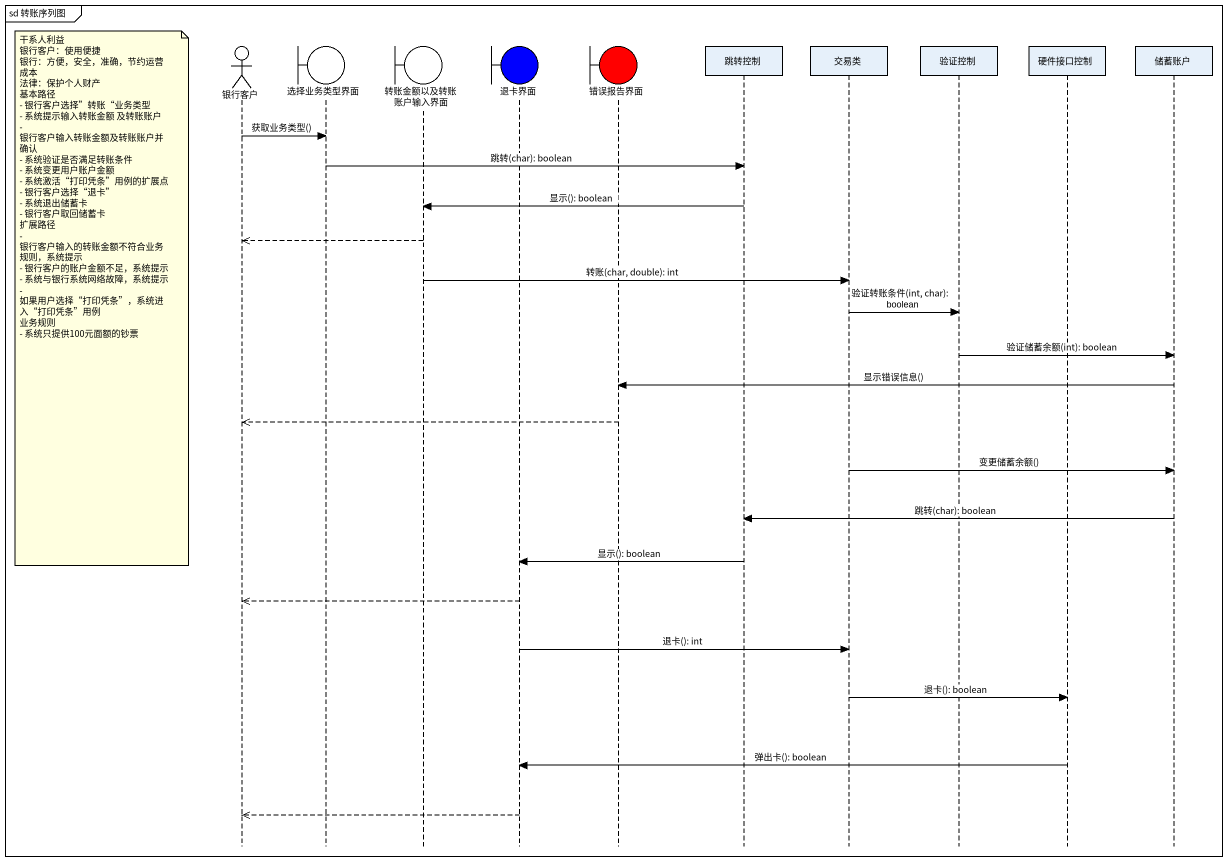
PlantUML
@startuml
mainframe sd 转账序列图
hide footbox
actor 银行客户
boundary 选择业务类型界面
boundary 转账金额以及转账账户输入界面
boundary 退卡界面 #0000FF
boundary 错误报告界面 #FF0000
participant 跳转控制
participant 交易类
participant 验证控制
participant 硬件接口控制
participant 储蓄账户

银行客户 -> 选择业务类型界面 : 获取业务类型()
选择业务类型界面 -> 跳转控制 : 跳转(char): boolean
跳转控制 -> 转账金额以及转账账户输入界面 : 显示(): boolean
转账金额以及转账账户输入界面 -->> 银行客户
转账金额以及转账账户输入界面 -> 交易类 : 转账(char, double): int
note left of 银行客户
  干系人利益
  银行客户：使用便捷
  银行：方便，安全，准确，节约运营成本
  法律：保护个人财产
  基本路径
  - 银行客户选择”转账“业务类型
  - 系统提示输入转账金额 及转账账户
  - 银行客户输入转账金额及转账账户并确认
  - 系统验证是否满足转账条件
  - 系统变更用户账户金额
  - 系统激活“打印凭条”用例的扩展点
  - 银行客户选择“退卡”
  - 系统退出储蓄卡
  - 银行客户取回储蓄卡
  扩展路径
  - 银行客户输入的转账金额不符合业务规则，系统提示
  - 银行客户的账户金额不足，系统提示
  - 系统与银行系统网络故障，系统提示
  - 如果用户选择“打印凭条”，系统进入“打印凭条”用例
  业务规则
  - 系统只提供100元面额的钞票
end note
交易类 -> 验证控制 : 验证转账条件(int, char): boolean
验证控制 -> 储蓄账户 : 验证储蓄余额(int): boolean
储蓄账户 -> 错误报告界面 : 显示错误信息()
错误报告界面 -->> 银行客户
交易类 -> 储蓄账户 : 变更储蓄余额()
储蓄账户 -> 跳转控制 : 跳转(char): boolean
跳转控制 -> 退卡界面 : 显示(): boolean
退卡界面 -->> 银行客户
退卡界面 -> 交易类 : 退卡(): int
交易类 -> 硬件接口控制 : 退卡(): boolean
硬件接口控制 -> 退卡界面 : 弹出卡(): boolean
退卡界面 -->> 银行客户
@enduml
